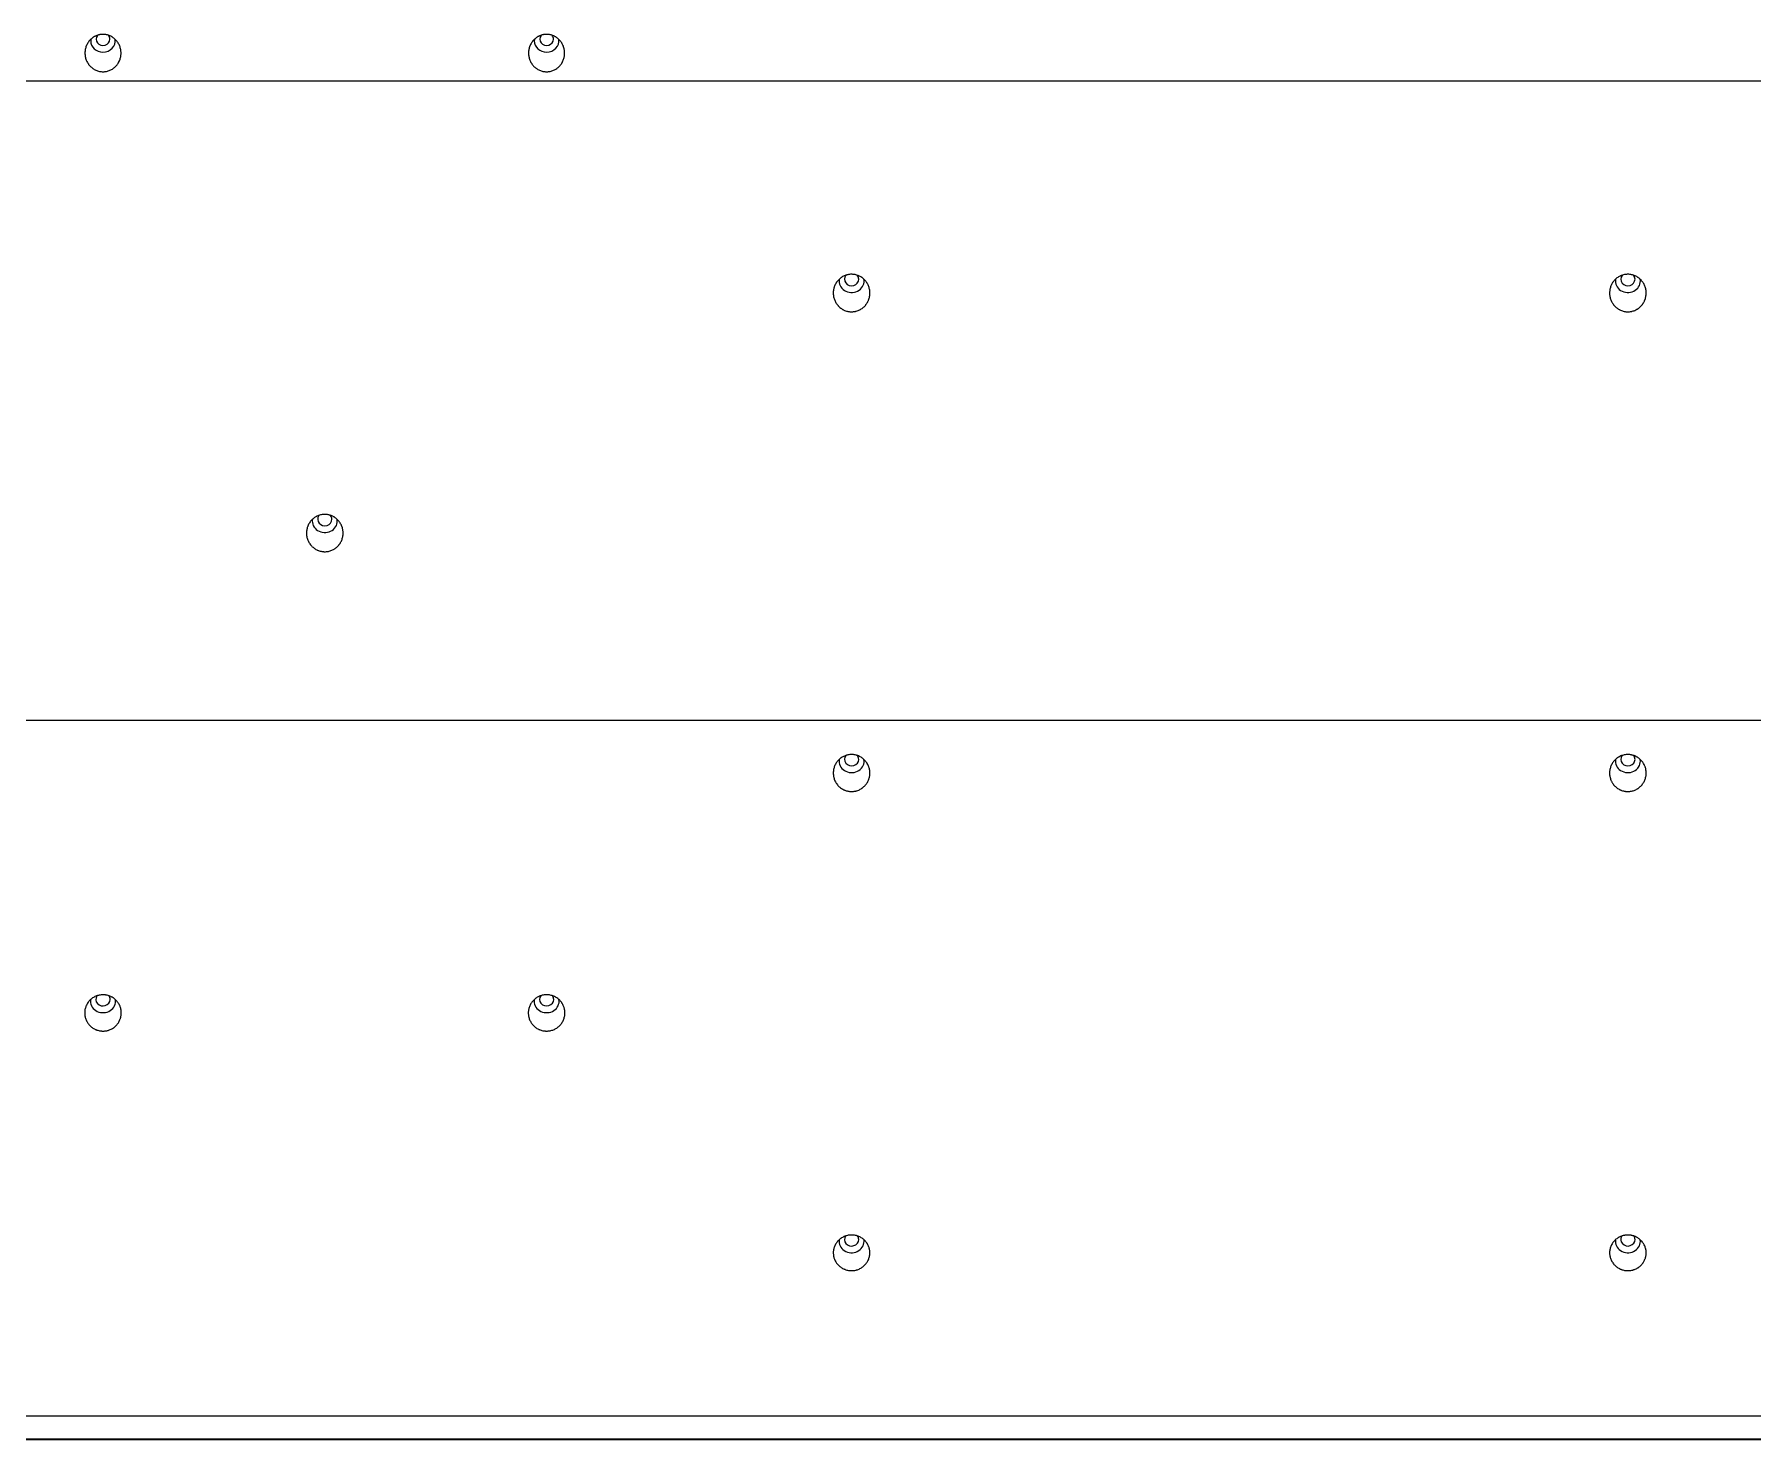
# Model space of a CAD drawing. Header units: inches. Extents: x 3778 to 56227, y -16914 to 35091.
# Drawn here: x 15846.9 to 15940.3, y 17287.9 to 17364.4 of the extents above; entities that cross this region are included whole.
import ezdxf

# ---------------------------------------------------------------- set-up
doc = ezdxf.new("R2010")
doc.units = ezdxf.units.IN
doc.header["$LTSCALE"] = 100
doc.header["$MEASUREMENT"] = 0
doc.layers.add('mark-B', color=2, linetype='Continuous', lineweight=20)
doc.layers.add('RC-LIGHT', color=7, linetype='Continuous')

# ---------------------------------------------------------------- blocks, each defined once
blk = doc.blocks.new('무풍1way 일반')
at = {"layer": 'mark-B'}
for p, q in [((-439.258, -500.218), (439.258, -500.218)), ((-439.258, -500.239), (439.258, -500.239))]:
    blk.add_line(p, q, dxfattribs=at)
for centre, major_axis, start_param, end_param in [((-409.685, -424.256), (-0.666, 0), 6.13553, 6.283185), ((-409.685, -424.256), (-0.666, 0), 0, 1.5708), ((-409.685, -424.159), (0.372, 0), 2.50954, 6.283185), ((-409.685, -424.256), (-0.666, 0), 1.570794, 3.286499), ((-409.685, -424.159), (0.372, 0), 0, 0.653554), ((-385.586, -424.256), (-0.666, 0), 6.13553, 6.283185), ((-385.586, -424.256), (-0.666, 0), 0, 1.5708), ((-385.586, -424.159), (0.372, 0), 2.50954, 6.283185), ((-385.586, -424.256), (-0.666, 0), 1.570794, 3.286499), ((-385.586, -424.159), (0.372, 0), 0, 0.653554), ((-369.017, -437.3), (-0.681, 0), 0, 3.312518), ((-369.017, -437.3), (-0.681, 0), 6.160467, 6.283185), ((-369.017, -437.203), (0.387, 0), 2.475078, 6.283185), ((-369.017, -437.203), (0.387, 0), 0, 0.649326), ((-326.844, -437.3), (-0.681, 0), 6.121197, 6.283185), ((-326.844, -437.3), (-0.681, 0), 0, 3.287283), ((-326.844, -437.203), (0.387, 0), 2.50895, 6.283185), ((-326.844, -437.203), (0.387, 0), 0, 0.657572), ((-397.635, -450.344), (-0.681, 0), 0, 3.289247), ((-397.635, -450.344), (-0.681, 0), 6.147509, 6.283185), ((-397.635, -450.247), (0.387, 0), 2.532313, 6.283185), ((-397.635, -450.247), (0.387, 0), 0, 0.614383), ((-369.017, -463.388), (-0.681, 0), 0, 3.288756), ((-369.017, -463.388), (-0.681, 0), 6.146921, 6.283185), ((-369.017, -463.291), (0.387, 0), 2.502574, 6.283185), ((-369.017, -463.291), (0.387, 0), 0, 0.658559), ((-326.844, -463.388), (-0.681, 0), 0, 3.286696), ((-326.844, -463.388), (-0.681, 0), 6.152808, 6.283185), ((-326.844, -463.291), (0.387, 0), 2.546164, 6.283185), ((-326.844, -463.291), (0.387, 0), 0, 0.595424), ((-409.685, -476.432), (-0.681, 0), 0, 3.280513), ((-409.685, -476.432), (-0.681, 0), 6.164688, 6.283185), ((-409.685, -476.335), (0.387, 0), 2.579156, 6.283185), ((-409.685, -476.335), (0.387, 0), 0, 0.552333), ((-385.586, -476.432), (-0.681, 0), 0, 3.281785), ((-385.586, -476.432), (-0.681, 0), 6.156931, 6.283185), ((-385.586, -476.335), (0.387, 0), 2.533002, 6.283185), ((-385.586, -476.335), (0.387, 0), 0, 0.623906), ((-369.017, -489.476), (-0.681, 0), 0, 3.274917), ((-369.017, -489.476), (-0.681, 0), 6.167829, 6.283185), ((-369.017, -489.379), (0.387, 0), 2.562365, 6.283185), ((-369.017, -489.379), (0.387, 0), 0, 0.586098), ((-326.844, -489.476), (-0.681, 0), 0, 3.274426), ((-326.844, -489.476), (-0.681, 0), 6.176079, 6.283185), ((-326.844, -489.379), (0.387, 0), 2.61253, 6.283185), ((-326.844, -489.379), (0.387, 0), 0, 0.512085)]:
    blk.add_ellipse(centre, major_axis=major_axis, ratio=0.913545, start_param=start_param, end_param=end_param, dxfattribs=at)
for points, degree, knots in [([(-408.862, -424.364), (-408.827, -424.42), (-408.798, -424.478), (-408.752, -424.599), (-408.734, -424.661), (-408.719, -424.742), (-408.716, -424.758), (-408.712, -424.79), (-408.706, -424.839), (-408.703, -424.92), (-408.706, -424.984), (-408.711, -425.033), (-408.713, -425.049), (-408.717, -425.081), (-408.72, -425.098), (-408.735, -425.178), (-408.753, -425.24), (-408.789, -425.33), (-408.802, -425.36), (-408.824, -425.404), (-408.832, -425.418), (-408.848, -425.447), (-408.857, -425.461), (-408.901, -425.529), (-408.941, -425.581), (-409.008, -425.651), (-409.032, -425.674), (-409.082, -425.717), (-409.107, -425.737), (-409.188, -425.793), (-409.244, -425.825), (-409.335, -425.864), (-409.366, -425.876), (-409.428, -425.895), (-409.492, -425.912), (-409.556, -425.922), (-409.605, -425.927), (-409.622, -425.928), (-409.654, -425.929), (-409.671, -425.93), (-409.754, -425.93), (-409.819, -425.923), (-409.915, -425.902), (-409.946, -425.894), (-410.009, -425.874), (-410.04, -425.862), (-410.13, -425.822), (-410.186, -425.79), (-410.254, -425.743), (-410.267, -425.733), (-410.293, -425.712), (-410.33, -425.681), (-410.389, -425.625), (-410.431, -425.575), (-410.461, -425.536), (-410.471, -425.523), (-410.49, -425.496), (-410.499, -425.482), (-410.542, -425.413), (-410.571, -425.355), (-410.607, -425.264), (-410.617, -425.233), (-410.635, -425.17), (-410.642, -425.138), (-410.66, -425.043), (-410.665, -424.978), (-410.665, -424.88), (-410.663, -424.847), (-410.657, -424.783), (-410.652, -424.75), (-410.634, -424.655), (-410.616, -424.593), (-410.586, -424.516), (-410.579, -424.501), (-410.566, -424.471), (-410.545, -424.427), (-410.504, -424.357), (-410.467, -424.304), (-410.437, -424.265), (-410.427, -424.252), (-410.405, -424.228), (-410.394, -424.215), (-410.338, -424.156), (-410.288, -424.113), (-410.209, -424.057), (-410.181, -424.039), (-410.138, -424.015), (-410.123, -424.007), (-410.094, -423.993), (-410.079, -423.986), (-410.004, -423.953), (-409.942, -423.933), (-409.862, -423.916), (-409.845, -423.913), (-409.813, -423.908), (-409.796, -423.906), (-409.747, -423.901), (-409.714, -423.899), (-409.616, -423.9), (-409.551, -423.907), (-409.454, -423.928), (-409.422, -423.936), (-409.36, -423.956), (-409.299, -423.98), (-409.241, -424.01), (-409.198, -424.034), (-409.184, -424.043), (-409.156, -424.06), (-409.142, -424.07), (-409.076, -424.117), (-409.027, -424.16), (-408.96, -424.232), (-408.938, -424.257), (-408.898, -424.309), (-408.88, -424.336), (-408.862, -424.364)], 3, [0, 0, 0, 0, 0.03125, 0.03125, 0.0625, 0.0625, 0.070313, 0.070313, 0.078125, 0.09375, 0.109375, 0.109375, 0.117188, 0.117188, 0.125, 0.125, 0.15625, 0.15625, 0.171875, 0.171875, 0.179688, 0.179688, 0.1875, 0.1875, 0.21875, 0.21875, 0.234375, 0.234375, 0.25, 0.25, 0.28125, 0.28125, 0.296875, 0.296875, 0.3125, 0.328125, 0.328125, 0.335938, 0.335938, 0.34375, 0.34375, 0.375, 0.375, 0.390625, 0.390625, 0.40625, 0.40625, 0.4375, 0.4375, 0.445312, 0.445312, 0.453125, 0.46875, 0.484375, 0.484375, 0.492187, 0.492187, 0.5, 0.5, 0.53125, 0.53125, 0.546875, 0.546875, 0.5625, 0.5625, 0.59375, 0.59375, 0.609375, 0.609375, 0.625, 0.625, 0.65625, 0.65625, 0.664062, 0.664062, 0.671875, 0.6875, 0.703125, 0.703125, 0.710937, 0.710937, 0.71875, 0.71875, 0.75, 0.75, 0.765625, 0.765625, 0.773437, 0.773437, 0.78125, 0.78125, 0.8125, 0.8125, 0.820312, 0.820312, 0.828125, 0.828125, 0.84375, 0.84375, 0.875, 0.875, 0.890625, 0.890625, 0.90625, 0.921875, 0.921875, 0.929687, 0.929687, 0.9375, 0.9375, 0.96875, 0.96875, 0.984375, 0.984375, 1, 1, 1, 1]), ([(-384.763, -424.364), (-384.728, -424.42), (-384.699, -424.478), (-384.653, -424.599), (-384.635, -424.661), (-384.62, -424.742), (-384.617, -424.758), (-384.613, -424.79), (-384.607, -424.839), (-384.604, -424.92), (-384.607, -424.984), (-384.612, -425.033), (-384.613, -425.049), (-384.618, -425.081), (-384.621, -425.098), (-384.636, -425.178), (-384.654, -425.24), (-384.69, -425.33), (-384.703, -425.36), (-384.725, -425.404), (-384.733, -425.418), (-384.749, -425.447), (-384.758, -425.461), (-384.802, -425.529), (-384.842, -425.581), (-384.909, -425.651), (-384.933, -425.674), (-384.983, -425.717), (-385.008, -425.737), (-385.088, -425.793), (-385.145, -425.825), (-385.236, -425.864), (-385.267, -425.876), (-385.329, -425.895), (-385.393, -425.912), (-385.457, -425.922), (-385.506, -425.927), (-385.522, -425.928), (-385.555, -425.929), (-385.572, -425.93), (-385.654, -425.93), (-385.719, -425.923), (-385.815, -425.902), (-385.847, -425.894), (-385.91, -425.874), (-385.941, -425.862), (-386.031, -425.822), (-386.087, -425.79), (-386.154, -425.743), (-386.168, -425.733), (-386.194, -425.712), (-386.231, -425.681), (-386.29, -425.625), (-386.332, -425.575), (-386.362, -425.536), (-386.372, -425.523), (-386.391, -425.496), (-386.4, -425.482), (-386.443, -425.413), (-386.472, -425.355), (-386.507, -425.264), (-386.518, -425.233), (-386.536, -425.17), (-386.543, -425.138), (-386.561, -425.043), (-386.566, -424.978), (-386.566, -424.88), (-386.564, -424.847), (-386.558, -424.783), (-386.553, -424.75), (-386.535, -424.655), (-386.517, -424.593), (-386.487, -424.516), (-386.48, -424.501), (-386.467, -424.471), (-386.445, -424.427), (-386.405, -424.357), (-386.368, -424.304), (-386.338, -424.265), (-386.328, -424.252), (-386.306, -424.228), (-386.295, -424.215), (-386.238, -424.156), (-386.189, -424.113), (-386.109, -424.057), (-386.082, -424.039), (-386.039, -424.015), (-386.024, -424.007), (-385.995, -423.993), (-385.98, -423.986), (-385.905, -423.953), (-385.843, -423.933), (-385.762, -423.916), (-385.746, -423.913), (-385.714, -423.908), (-385.697, -423.906), (-385.648, -423.901), (-385.615, -423.899), (-385.517, -423.9), (-385.452, -423.907), (-385.355, -423.928), (-385.323, -423.936), (-385.261, -423.956), (-385.2, -423.98), (-385.142, -424.01), (-385.099, -424.034), (-385.085, -424.043), (-385.057, -424.06), (-385.043, -424.07), (-384.977, -424.117), (-384.928, -424.16), (-384.861, -424.232), (-384.839, -424.257), (-384.799, -424.309), (-384.78, -424.336), (-384.763, -424.364)], 3, [0, 0, 0, 0, 0.03125, 0.03125, 0.0625, 0.0625, 0.070312, 0.070312, 0.078125, 0.09375, 0.109375, 0.109375, 0.117187, 0.117187, 0.125, 0.125, 0.15625, 0.15625, 0.171875, 0.171875, 0.179687, 0.179687, 0.1875, 0.1875, 0.21875, 0.21875, 0.234375, 0.234375, 0.25, 0.25, 0.28125, 0.28125, 0.296875, 0.296875, 0.3125, 0.328125, 0.328125, 0.335937, 0.335937, 0.34375, 0.34375, 0.375, 0.375, 0.390625, 0.390625, 0.40625, 0.40625, 0.4375, 0.4375, 0.445313, 0.445313, 0.453125, 0.46875, 0.484375, 0.484375, 0.492188, 0.492188, 0.5, 0.5, 0.53125, 0.53125, 0.546875, 0.546875, 0.5625, 0.5625, 0.59375, 0.59375, 0.609375, 0.609375, 0.625, 0.625, 0.65625, 0.65625, 0.664063, 0.664063, 0.671875, 0.6875, 0.703125, 0.703125, 0.710938, 0.710938, 0.71875, 0.71875, 0.75, 0.75, 0.765625, 0.765625, 0.773438, 0.773438, 0.78125, 0.78125, 0.8125, 0.8125, 0.820313, 0.820313, 0.828125, 0.828125, 0.84375, 0.84375, 0.875, 0.875, 0.890625, 0.890625, 0.90625, 0.921875, 0.921875, 0.929688, 0.929688, 0.9375, 0.9375, 0.96875, 0.96875, 0.984375, 0.984375, 1, 1, 1, 1]), ([(-368.024, -437.897), (-368.02, -437.963), (-368.026, -438.093), (-368.055, -438.22), (-368.081, -438.298), (-368.086, -438.314), (-368.098, -438.344), (-368.117, -438.39), (-368.154, -438.463), (-368.188, -438.519), (-368.216, -438.559), (-368.226, -438.572), (-368.246, -438.598), (-368.257, -438.611), (-368.31, -438.674), (-368.358, -438.72), (-368.435, -438.781), (-368.462, -438.8), (-368.504, -438.827), (-368.518, -438.836), (-368.547, -438.852), (-368.562, -438.86), (-368.635, -438.897), (-368.697, -438.921), (-368.777, -438.943), (-368.793, -438.947), (-368.825, -438.954), (-368.842, -438.957), (-368.891, -438.965), (-368.924, -438.969), (-369.023, -438.975), (-369.089, -438.973), (-369.172, -438.961), (-369.188, -438.958), (-369.221, -438.952), (-369.27, -438.941), (-369.348, -438.917), (-369.409, -438.891), (-369.454, -438.87), (-369.469, -438.862), (-369.499, -438.846), (-369.513, -438.838), (-369.584, -438.795), (-369.636, -438.755), (-369.697, -438.699), (-369.708, -438.688), (-369.732, -438.664), (-369.743, -438.652), (-369.776, -438.615), (-369.797, -438.589), (-369.854, -438.509), (-369.888, -438.453), (-369.93, -438.363), (-369.942, -438.333), (-369.964, -438.271), (-369.983, -438.208), (-369.996, -438.144), (-370.006, -438.079), (-370.009, -438.046), (-370.015, -437.948), (-370.012, -437.883), (-369.999, -437.786), (-369.993, -437.753), (-369.982, -437.705), (-369.978, -437.689), (-369.969, -437.657), (-369.965, -437.642), (-369.939, -437.564), (-369.912, -437.504), (-369.872, -437.433), (-369.864, -437.419), (-369.846, -437.391), (-369.837, -437.377), (-369.809, -437.336), (-369.789, -437.31), (-369.725, -437.235), (-369.678, -437.19), (-369.613, -437.138), (-369.599, -437.128), (-369.572, -437.109), (-369.531, -437.081), (-369.46, -437.04), (-369.399, -437.014), (-369.353, -436.996), (-369.337, -436.99), (-369.306, -436.98), (-369.29, -436.975), (-369.209, -436.953), (-369.144, -436.942), (-369.045, -436.936), (-369.012, -436.936), (-368.962, -436.938), (-368.945, -436.939), (-368.912, -436.942), (-368.896, -436.944), (-368.814, -436.955), (-368.75, -436.971), (-368.671, -437), (-368.656, -437.006), (-368.625, -437.019), (-368.579, -437.039), (-368.507, -437.078), (-368.453, -437.116), (-368.413, -437.145), (-368.4, -437.156), (-368.375, -437.177), (-368.362, -437.188), (-368.301, -437.244), (-368.258, -437.294), (-368.2, -437.373), (-368.182, -437.401), (-368.148, -437.458), (-368.133, -437.487), (-368.091, -437.576), (-368.07, -437.638), (-368.046, -437.734), (-368.039, -437.766), (-368.029, -437.831), (-368.026, -437.864), (-368.024, -437.897)], 3, [0, 0, 0, 0, 0.03125, 0.0625, 0.0625, 0.070312, 0.070312, 0.078125, 0.09375, 0.109375, 0.109375, 0.117187, 0.117187, 0.125, 0.125, 0.15625, 0.15625, 0.171875, 0.171875, 0.179687, 0.179687, 0.1875, 0.1875, 0.21875, 0.21875, 0.226562, 0.226562, 0.234375, 0.234375, 0.25, 0.25, 0.28125, 0.28125, 0.289062, 0.289062, 0.296875, 0.3125, 0.328125, 0.328125, 0.335937, 0.335937, 0.34375, 0.34375, 0.375, 0.375, 0.382812, 0.382812, 0.390625, 0.390625, 0.40625, 0.40625, 0.4375, 0.4375, 0.453125, 0.453125, 0.46875, 0.484375, 0.484375, 0.5, 0.5, 0.53125, 0.53125, 0.546875, 0.546875, 0.554687, 0.554687, 0.5625, 0.5625, 0.59375, 0.59375, 0.601562, 0.601562, 0.609375, 0.609375, 0.625, 0.625, 0.65625, 0.65625, 0.664062, 0.664062, 0.671875, 0.6875, 0.703125, 0.703125, 0.710937, 0.710937, 0.71875, 0.71875, 0.75, 0.75, 0.765625, 0.765625, 0.773437, 0.773437, 0.78125, 0.78125, 0.8125, 0.8125, 0.820312, 0.820312, 0.828125, 0.84375, 0.859375, 0.859375, 0.867187, 0.867187, 0.875, 0.875, 0.90625, 0.90625, 0.921875, 0.921875, 0.9375, 0.9375, 0.96875, 0.96875, 0.984375, 0.984375, 1, 1, 1, 1]), ([(-327.838, -437.897), (-327.834, -437.831), (-327.814, -437.702), (-327.771, -437.579), (-327.737, -437.505), (-327.729, -437.49), (-327.714, -437.46), (-327.69, -437.417), (-327.646, -437.349), (-327.605, -437.297), (-327.572, -437.26), (-327.561, -437.248), (-327.538, -437.225), (-327.526, -437.213), (-327.465, -437.156), (-327.413, -437.116), (-327.329, -437.065), (-327.3, -437.049), (-327.255, -437.027), (-327.24, -437.02), (-327.209, -437.007), (-327.194, -437.001), (-327.116, -436.973), (-327.052, -436.956), (-326.97, -436.944), (-326.954, -436.942), (-326.921, -436.939), (-326.904, -436.938), (-326.854, -436.936), (-326.821, -436.936), (-326.722, -436.942), (-326.657, -436.952), (-326.527, -436.987), (-326.466, -437.01), (-326.377, -437.055), (-326.348, -437.071), (-326.306, -437.098), (-326.292, -437.107), (-326.265, -437.126), (-326.252, -437.136), (-326.187, -437.187), (-326.14, -437.232), (-326.086, -437.295), (-326.075, -437.308), (-326.055, -437.334), (-326.045, -437.347), (-326.017, -437.388), (-325.999, -437.416), (-325.951, -437.501), (-325.924, -437.561), (-325.882, -437.686), (-325.867, -437.75), (-325.854, -437.847), (-325.851, -437.879), (-325.849, -437.945), (-325.849, -437.978), (-325.854, -438.077), (-325.864, -438.141), (-325.887, -438.236), (-325.897, -438.268), (-325.913, -438.314), (-325.919, -438.33), (-325.931, -438.36), (-325.938, -438.375), (-325.972, -438.45), (-326.005, -438.506), (-326.053, -438.573), (-326.063, -438.586), (-326.084, -438.612), (-326.094, -438.625), (-326.127, -438.662), (-326.15, -438.685), (-326.222, -438.752), (-326.275, -438.792), (-326.345, -438.836), (-326.36, -438.844), (-326.389, -438.86), (-326.433, -438.883), (-326.509, -438.915), (-326.572, -438.935), (-326.62, -438.947), (-326.636, -438.951), (-326.669, -438.957), (-326.686, -438.96), (-326.768, -438.972), (-326.834, -438.975), (-326.933, -438.969), (-326.966, -438.966), (-327.032, -438.955), (-327.065, -438.948), (-327.161, -438.922), (-327.222, -438.899), (-327.297, -438.862), (-327.311, -438.854), (-327.34, -438.837), (-327.383, -438.812), (-327.45, -438.764), (-327.5, -438.721), (-327.548, -438.676), (-327.571, -438.651), (-327.635, -438.576), (-327.673, -438.522), (-327.713, -438.451), (-327.721, -438.437), (-327.736, -438.407), (-327.743, -438.392), (-327.763, -438.347), (-327.775, -438.316), (-327.806, -438.223), (-327.821, -438.16), (-327.834, -438.062), (-327.837, -438.029), (-327.84, -437.963), (-327.839, -437.93), (-327.838, -437.897)], 3, [0, 0, 0, 0, 0.03125, 0.0625, 0.0625, 0.070312, 0.070312, 0.078125, 0.09375, 0.109375, 0.109375, 0.117187, 0.117187, 0.125, 0.125, 0.15625, 0.15625, 0.171875, 0.171875, 0.179688, 0.179688, 0.1875, 0.1875, 0.21875, 0.21875, 0.226563, 0.226563, 0.234375, 0.234375, 0.25, 0.25, 0.28125, 0.28125, 0.3125, 0.3125, 0.328125, 0.328125, 0.335938, 0.335938, 0.34375, 0.34375, 0.375, 0.375, 0.382813, 0.382813, 0.390625, 0.390625, 0.40625, 0.40625, 0.4375, 0.4375, 0.46875, 0.46875, 0.484375, 0.484375, 0.5, 0.5, 0.53125, 0.53125, 0.546875, 0.546875, 0.554688, 0.554688, 0.5625, 0.5625, 0.59375, 0.59375, 0.601563, 0.601563, 0.609375, 0.609375, 0.625, 0.625, 0.65625, 0.65625, 0.664063, 0.664063, 0.671875, 0.6875, 0.703125, 0.703125, 0.710937, 0.710937, 0.71875, 0.71875, 0.75, 0.75, 0.765625, 0.765625, 0.78125, 0.78125, 0.8125, 0.8125, 0.820313, 0.820313, 0.828125, 0.84375, 0.859375, 0.859375, 0.875, 0.875, 0.90625, 0.90625, 0.914063, 0.914063, 0.921875, 0.921875, 0.9375, 0.9375, 0.96875, 0.96875, 0.984375, 0.984375, 1, 1, 1, 1]), ([(-398.629, -450.941), (-398.625, -450.875), (-398.615, -450.811), (-398.592, -450.716), (-398.583, -450.685), (-398.566, -450.639), (-398.561, -450.624), (-398.548, -450.593), (-398.542, -450.578), (-398.507, -450.504), (-398.474, -450.447), (-398.417, -450.368), (-398.396, -450.342), (-398.363, -450.305), (-398.352, -450.293), (-398.329, -450.269), (-398.317, -450.258), (-398.257, -450.202), (-398.205, -450.163), (-398.135, -450.119), (-398.121, -450.111), (-398.091, -450.095), (-398.077, -450.088), (-398.032, -450.066), (-398.001, -450.053), (-397.909, -450.019), (-397.845, -450.003), (-397.762, -449.991), (-397.746, -449.989), (-397.713, -449.985), (-397.663, -449.982), (-397.581, -449.982), (-397.515, -449.989), (-397.466, -449.997), (-397.449, -450), (-397.417, -450.007), (-397.401, -450.011), (-397.321, -450.032), (-397.259, -450.055), (-397.185, -450.092), (-397.171, -450.1), (-397.142, -450.116), (-397.127, -450.124), (-397.085, -450.151), (-397.031, -450.189), (-396.981, -450.231), (-396.934, -450.276), (-396.911, -450.3), (-396.846, -450.375), (-396.808, -450.429), (-396.76, -450.514), (-396.745, -450.543), (-396.724, -450.588), (-396.718, -450.603), (-396.706, -450.633), (-396.7, -450.649), (-396.674, -450.726), (-396.659, -450.789), (-396.648, -450.87), (-396.646, -450.886), (-396.643, -450.919), (-396.642, -450.935), (-396.64, -450.985), (-396.64, -451.017), (-396.645, -451.115), (-396.655, -451.179), (-396.678, -451.274), (-396.688, -451.306), (-396.709, -451.368), (-396.722, -451.398), (-396.763, -451.486), (-396.795, -451.543), (-396.844, -451.61), (-396.854, -451.623), (-396.874, -451.649), (-396.906, -451.686), (-396.963, -451.745), (-397.013, -451.787), (-397.053, -451.817), (-397.066, -451.827), (-397.093, -451.845), (-397.107, -451.854), (-397.178, -451.898), (-397.237, -451.926), (-397.33, -451.96), (-397.361, -451.97), (-397.426, -451.987), (-397.459, -451.993), (-397.557, -452.008), (-397.622, -452.011), (-397.705, -452.006), (-397.722, -452.005), (-397.755, -452.001), (-397.805, -451.995), (-397.885, -451.978), (-397.948, -451.958), (-397.994, -451.94), (-398.01, -451.934), (-398.04, -451.921), (-398.055, -451.914), (-398.13, -451.877), (-398.185, -451.842), (-398.263, -451.782), (-398.288, -451.76), (-398.337, -451.715), (-398.359, -451.691), (-398.424, -451.617), (-398.462, -451.564), (-398.503, -451.492), (-398.51, -451.478), (-398.525, -451.448), (-398.547, -451.404), (-398.577, -451.328), (-398.595, -451.266), (-398.606, -451.218), (-398.609, -451.202), (-398.615, -451.17), (-398.618, -451.154), (-398.629, -451.072), (-398.632, -451.007), (-398.629, -450.941)], 3, [0, 0, 0, 0, 0.03125, 0.03125, 0.046875, 0.046875, 0.054688, 0.054688, 0.0625, 0.0625, 0.09375, 0.09375, 0.109375, 0.109375, 0.117188, 0.117188, 0.125, 0.125, 0.15625, 0.15625, 0.164063, 0.164063, 0.171875, 0.171875, 0.1875, 0.1875, 0.21875, 0.21875, 0.226563, 0.226563, 0.234375, 0.25, 0.265625, 0.265625, 0.273438, 0.273438, 0.28125, 0.28125, 0.3125, 0.3125, 0.320313, 0.320313, 0.328125, 0.328125, 0.34375, 0.359375, 0.359375, 0.375, 0.375, 0.40625, 0.40625, 0.421875, 0.421875, 0.429688, 0.429688, 0.4375, 0.4375, 0.46875, 0.46875, 0.476563, 0.476563, 0.484375, 0.484375, 0.5, 0.5, 0.53125, 0.53125, 0.546875, 0.546875, 0.5625, 0.5625, 0.59375, 0.59375, 0.601563, 0.601563, 0.609375, 0.625, 0.640625, 0.640625, 0.648438, 0.648438, 0.65625, 0.65625, 0.6875, 0.6875, 0.703125, 0.703125, 0.71875, 0.71875, 0.75, 0.75, 0.757812, 0.757812, 0.765625, 0.78125, 0.796875, 0.796875, 0.804687, 0.804687, 0.8125, 0.8125, 0.84375, 0.84375, 0.859375, 0.859375, 0.875, 0.875, 0.90625, 0.90625, 0.914062, 0.914062, 0.921875, 0.9375, 0.953125, 0.953125, 0.960937, 0.960937, 0.96875, 0.96875, 1, 1, 1, 1]), ([(-368.024, -463.985), (-368.021, -464.05), (-368.024, -464.115), (-368.038, -464.211), (-368.044, -464.243), (-368.055, -464.29), (-368.059, -464.306), (-368.069, -464.337), (-368.074, -464.353), (-368.1, -464.43), (-368.128, -464.488), (-368.177, -464.572), (-368.194, -464.6), (-368.223, -464.64), (-368.233, -464.653), (-368.254, -464.678), (-368.264, -464.691), (-368.318, -464.752), (-368.366, -464.796), (-368.431, -464.846), (-368.444, -464.856), (-368.471, -464.874), (-368.485, -464.883), (-368.528, -464.909), (-368.556, -464.925), (-368.645, -464.968), (-368.706, -464.991), (-368.787, -465.012), (-368.803, -465.015), (-368.835, -465.022), (-368.884, -465.031), (-368.966, -465.039), (-369.032, -465.039), (-369.081, -465.037), (-369.098, -465.036), (-369.131, -465.032), (-369.147, -465.03), (-369.229, -465.018), (-369.293, -465.002), (-369.37, -464.974), (-369.385, -464.968), (-369.416, -464.955), (-369.431, -464.948), (-369.476, -464.927), (-369.505, -464.911), (-369.588, -464.86), (-369.641, -464.82), (-369.701, -464.764), (-369.713, -464.753), (-369.736, -464.729), (-369.77, -464.694), (-369.82, -464.63), (-369.856, -464.576), (-369.889, -464.52), (-369.905, -464.49), (-369.946, -464.402), (-369.967, -464.341), (-369.987, -464.262), (-369.99, -464.246), (-369.996, -464.214), (-369.999, -464.198), (-370.006, -464.15), (-370.009, -464.117), (-370.014, -464.021), (-370.011, -463.956), (-369.997, -463.859), (-369.991, -463.827), (-369.976, -463.764), (-369.967, -463.733), (-369.935, -463.641), (-369.908, -463.582), (-369.858, -463.497), (-369.84, -463.47), (-369.802, -463.417), (-369.762, -463.366), (-369.716, -463.319), (-369.681, -463.286), (-369.668, -463.275), (-369.643, -463.254), (-369.63, -463.243), (-369.565, -463.193), (-369.509, -463.159), (-369.421, -463.116), (-369.39, -463.103), (-369.344, -463.086), (-369.328, -463.08), (-369.296, -463.07), (-369.281, -463.066), (-369.201, -463.045), (-369.136, -463.035), (-369.053, -463.031), (-369.037, -463.03), (-369.004, -463.03), (-368.954, -463.031), (-368.872, -463.039), (-368.807, -463.052), (-368.76, -463.064), (-368.744, -463.069), (-368.712, -463.079), (-368.696, -463.084), (-368.618, -463.112), (-368.559, -463.141), (-368.475, -463.192), (-368.448, -463.21), (-368.395, -463.25), (-368.37, -463.271), (-368.298, -463.338), (-368.255, -463.387), (-368.207, -463.453), (-368.197, -463.466), (-368.179, -463.494), (-368.153, -463.536), (-368.116, -463.607), (-368.091, -463.667), (-368.075, -463.713), (-368.07, -463.729), (-368.061, -463.76), (-368.056, -463.776), (-368.037, -463.855), (-368.027, -463.92), (-368.024, -463.985)], 3, [0, 0, 0, 0, 0.03125, 0.03125, 0.046875, 0.046875, 0.054687, 0.054687, 0.0625, 0.0625, 0.09375, 0.09375, 0.109375, 0.109375, 0.117188, 0.117188, 0.125, 0.125, 0.15625, 0.15625, 0.164063, 0.164063, 0.171875, 0.171875, 0.1875, 0.1875, 0.21875, 0.21875, 0.226563, 0.226563, 0.234375, 0.25, 0.265625, 0.265625, 0.273437, 0.273437, 0.28125, 0.28125, 0.3125, 0.3125, 0.320312, 0.320312, 0.328125, 0.328125, 0.34375, 0.34375, 0.375, 0.375, 0.382812, 0.382812, 0.390625, 0.40625, 0.421875, 0.421875, 0.4375, 0.4375, 0.46875, 0.46875, 0.476562, 0.476562, 0.484375, 0.484375, 0.5, 0.5, 0.53125, 0.53125, 0.546875, 0.546875, 0.5625, 0.5625, 0.59375, 0.59375, 0.609375, 0.609375, 0.625, 0.640625, 0.640625, 0.648438, 0.648438, 0.65625, 0.65625, 0.6875, 0.6875, 0.703125, 0.703125, 0.710938, 0.710938, 0.71875, 0.71875, 0.75, 0.75, 0.757813, 0.757813, 0.765625, 0.78125, 0.796875, 0.796875, 0.804688, 0.804688, 0.8125, 0.8125, 0.84375, 0.84375, 0.859375, 0.859375, 0.875, 0.875, 0.90625, 0.90625, 0.914063, 0.914063, 0.921875, 0.9375, 0.953125, 0.953125, 0.960938, 0.960938, 0.96875, 0.96875, 1, 1, 1, 1]), ([(-327.838, -463.985), (-327.834, -463.92), (-327.825, -463.856), (-327.802, -463.762), (-327.792, -463.731), (-327.771, -463.669), (-327.759, -463.639), (-327.717, -463.55), (-327.685, -463.494), (-327.627, -463.415), (-327.607, -463.39), (-327.574, -463.353), (-327.563, -463.34), (-327.54, -463.317), (-327.528, -463.306), (-327.468, -463.25), (-327.416, -463.211), (-327.346, -463.168), (-327.332, -463.159), (-327.303, -463.143), (-327.288, -463.136), (-327.244, -463.114), (-327.214, -463.101), (-327.121, -463.068), (-327.058, -463.051), (-326.959, -463.036), (-326.926, -463.033), (-326.86, -463.03), (-326.794, -463.03), (-326.729, -463.036), (-326.68, -463.044), (-326.663, -463.047), (-326.631, -463.053), (-326.615, -463.057), (-326.535, -463.078), (-326.473, -463.1), (-326.399, -463.136), (-326.384, -463.144), (-326.355, -463.16), (-326.341, -463.168), (-326.299, -463.194), (-326.272, -463.212), (-326.194, -463.272), (-326.146, -463.316), (-326.059, -463.415), (-326.02, -463.468), (-325.971, -463.552), (-325.956, -463.581), (-325.936, -463.625), (-325.929, -463.64), (-325.917, -463.671), (-325.911, -463.686), (-325.884, -463.763), (-325.869, -463.826), (-325.858, -463.906), (-325.856, -463.922), (-325.853, -463.954), (-325.851, -463.971), (-325.849, -464.019), (-325.849, -464.052), (-325.854, -464.149), (-325.863, -464.213), (-325.886, -464.307), (-325.895, -464.339), (-325.917, -464.4), (-325.929, -464.43), (-325.97, -464.519), (-326.003, -464.575), (-326.061, -464.654), (-326.081, -464.68), (-326.124, -464.729), (-326.17, -464.775), (-326.22, -464.817), (-326.259, -464.847), (-326.272, -464.857), (-326.3, -464.875), (-326.314, -464.884), (-326.384, -464.927), (-326.443, -464.956), (-326.535, -464.99), (-326.567, -465), (-326.631, -465.016), (-326.664, -465.023), (-326.761, -465.038), (-326.827, -465.041), (-326.91, -465.037), (-326.926, -465.036), (-326.959, -465.032), (-327.009, -465.026), (-327.089, -465.01), (-327.152, -464.99), (-327.198, -464.973), (-327.214, -464.967), (-327.244, -464.954), (-327.259, -464.947), (-327.334, -464.911), (-327.389, -464.877), (-327.468, -464.818), (-327.493, -464.797), (-327.541, -464.752), (-327.564, -464.728), (-327.629, -464.655), (-327.667, -464.603), (-327.709, -464.532), (-327.717, -464.518), (-327.732, -464.489), (-327.753, -464.445), (-327.784, -464.37), (-327.802, -464.308), (-327.814, -464.26), (-327.817, -464.244), (-327.823, -464.212), (-327.826, -464.196), (-327.838, -464.115), (-327.841, -464.05), (-327.838, -463.985)], 3, [0, 0, 0, 0, 0.03125, 0.03125, 0.046875, 0.046875, 0.0625, 0.0625, 0.09375, 0.09375, 0.109375, 0.109375, 0.117187, 0.117187, 0.125, 0.125, 0.15625, 0.15625, 0.164062, 0.164062, 0.171875, 0.171875, 0.1875, 0.1875, 0.21875, 0.21875, 0.234375, 0.234375, 0.25, 0.265625, 0.265625, 0.273437, 0.273437, 0.28125, 0.28125, 0.3125, 0.3125, 0.320312, 0.320312, 0.328125, 0.328125, 0.34375, 0.34375, 0.375, 0.375, 0.40625, 0.40625, 0.421875, 0.421875, 0.429687, 0.429687, 0.4375, 0.4375, 0.46875, 0.46875, 0.476562, 0.476562, 0.484375, 0.484375, 0.5, 0.5, 0.53125, 0.53125, 0.546875, 0.546875, 0.5625, 0.5625, 0.59375, 0.59375, 0.609375, 0.609375, 0.625, 0.640625, 0.640625, 0.648437, 0.648437, 0.65625, 0.65625, 0.6875, 0.6875, 0.703125, 0.703125, 0.71875, 0.71875, 0.75, 0.75, 0.757812, 0.757812, 0.765625, 0.78125, 0.796875, 0.796875, 0.804687, 0.804687, 0.8125, 0.8125, 0.84375, 0.84375, 0.859375, 0.859375, 0.875, 0.875, 0.90625, 0.90625, 0.914062, 0.914062, 0.921875, 0.9375, 0.953125, 0.953125, 0.960937, 0.960937, 0.96875, 0.96875, 1, 1, 1, 1]), ([(-410.678, -477.029), (-410.676, -476.965), (-410.667, -476.901), (-410.644, -476.809), (-410.635, -476.778), (-410.614, -476.717), (-410.602, -476.687), (-410.561, -476.599), (-410.529, -476.544), (-410.472, -476.466), (-410.452, -476.441), (-410.409, -476.392), (-410.386, -476.369), (-410.314, -476.303), (-410.263, -476.264), (-410.179, -476.213), (-410.15, -476.197), (-410.091, -476.168), (-410.031, -476.143), (-409.969, -476.123), (-409.906, -476.107), (-409.874, -476.1), (-409.776, -476.085), (-409.71, -476.081), (-409.612, -476.085), (-409.579, -476.088), (-409.531, -476.094), (-409.514, -476.097), (-409.482, -476.103), (-409.466, -476.107), (-409.386, -476.126), (-409.324, -476.147), (-409.25, -476.182), (-409.235, -476.189), (-409.206, -476.204), (-409.192, -476.212), (-409.15, -476.237), (-409.122, -476.255), (-409.044, -476.312), (-408.995, -476.355), (-408.907, -476.451), (-408.868, -476.503), (-408.818, -476.585), (-408.803, -476.613), (-408.781, -476.657), (-408.775, -476.671), (-408.762, -476.701), (-408.756, -476.716), (-408.728, -476.792), (-408.712, -476.853), (-408.7, -476.932), (-408.698, -476.948), (-408.694, -476.98), (-408.693, -476.996), (-408.69, -477.044), (-408.69, -477.076), (-408.694, -477.172), (-408.703, -477.235), (-408.721, -477.313), (-408.725, -477.328), (-408.734, -477.359), (-408.749, -477.405), (-408.779, -477.479), (-408.809, -477.536), (-408.841, -477.591), (-408.859, -477.619), (-408.916, -477.697), (-408.959, -477.746), (-409.03, -477.811), (-409.055, -477.832), (-409.107, -477.871), (-409.134, -477.89), (-409.218, -477.941), (-409.276, -477.969), (-409.353, -477.998), (-409.368, -478.003), (-409.4, -478.013), (-409.416, -478.017), (-409.464, -478.03), (-409.496, -478.037), (-409.593, -478.052), (-409.658, -478.056), (-409.74, -478.053), (-409.757, -478.051), (-409.79, -478.049), (-409.839, -478.043), (-409.919, -478.028), (-409.982, -478.009), (-410.028, -477.993), (-410.044, -477.988), (-410.074, -477.975), (-410.09, -477.969), (-410.164, -477.934), (-410.22, -477.902), (-410.299, -477.844), (-410.324, -477.824), (-410.373, -477.781), (-410.396, -477.758), (-410.462, -477.687), (-410.501, -477.635), (-410.543, -477.567), (-410.551, -477.552), (-410.567, -477.524), (-410.589, -477.481), (-410.62, -477.407), (-410.639, -477.347), (-410.651, -477.3), (-410.655, -477.285), (-410.662, -477.253), (-410.665, -477.237), (-410.677, -477.158), (-410.681, -477.094), (-410.678, -477.029)], 3, [0, 0, 0, 0, 0.03125, 0.03125, 0.046875, 0.046875, 0.0625, 0.0625, 0.09375, 0.09375, 0.109375, 0.109375, 0.125, 0.125, 0.15625, 0.15625, 0.171875, 0.171875, 0.1875, 0.203125, 0.203125, 0.21875, 0.21875, 0.25, 0.25, 0.265625, 0.265625, 0.273437, 0.273437, 0.28125, 0.28125, 0.3125, 0.3125, 0.320312, 0.320312, 0.328125, 0.328125, 0.34375, 0.34375, 0.375, 0.375, 0.40625, 0.40625, 0.421875, 0.421875, 0.429687, 0.429687, 0.4375, 0.4375, 0.46875, 0.46875, 0.476562, 0.476562, 0.484375, 0.484375, 0.5, 0.5, 0.53125, 0.53125, 0.539062, 0.539062, 0.546875, 0.5625, 0.578125, 0.578125, 0.59375, 0.59375, 0.625, 0.625, 0.640625, 0.640625, 0.65625, 0.65625, 0.6875, 0.6875, 0.695313, 0.695313, 0.703125, 0.703125, 0.71875, 0.71875, 0.75, 0.75, 0.757813, 0.757813, 0.765625, 0.78125, 0.796875, 0.796875, 0.804688, 0.804688, 0.8125, 0.8125, 0.84375, 0.84375, 0.859375, 0.859375, 0.875, 0.875, 0.90625, 0.90625, 0.914063, 0.914063, 0.921875, 0.9375, 0.953125, 0.953125, 0.960938, 0.960938, 0.96875, 0.96875, 1, 1, 1, 1]), ([(-384.592, -477.029), (-384.59, -477.094), (-384.593, -477.157), (-384.608, -477.252), (-384.614, -477.283), (-384.631, -477.345), (-384.64, -477.376), (-384.673, -477.466), (-384.701, -477.524), (-384.751, -477.606), (-384.77, -477.633), (-384.809, -477.685), (-384.83, -477.71), (-384.895, -477.781), (-384.943, -477.824), (-385.022, -477.881), (-385.05, -477.9), (-385.106, -477.933), (-385.135, -477.948), (-385.224, -477.989), (-385.285, -478.01), (-385.414, -478.041), (-385.479, -478.05), (-385.577, -478.054), (-385.61, -478.054), (-385.659, -478.051), (-385.675, -478.05), (-385.708, -478.047), (-385.725, -478.044), (-385.806, -478.032), (-385.869, -478.015), (-385.946, -477.987), (-385.961, -477.981), (-385.991, -477.968), (-386.006, -477.962), (-386.051, -477.94), (-386.079, -477.925), (-386.163, -477.874), (-386.214, -477.835), (-386.287, -477.769), (-386.309, -477.745), (-386.352, -477.697), (-386.393, -477.647), (-386.428, -477.593), (-386.461, -477.538), (-386.476, -477.509), (-386.516, -477.421), (-386.537, -477.361), (-386.556, -477.284), (-386.56, -477.268), (-386.566, -477.236), (-386.568, -477.22), (-386.575, -477.173), (-386.578, -477.141), (-386.582, -477.045), (-386.578, -476.982), (-386.566, -476.902), (-386.563, -476.886), (-386.556, -476.855), (-386.545, -476.808), (-386.522, -476.732), (-386.497, -476.673), (-386.469, -476.615), (-386.453, -476.587), (-386.403, -476.503), (-386.364, -476.452), (-386.299, -476.381), (-386.276, -476.358), (-386.227, -476.315), (-386.202, -476.294), (-386.123, -476.236), (-386.067, -476.203), (-385.993, -476.169), (-385.978, -476.163), (-385.947, -476.15), (-385.932, -476.144), (-385.885, -476.128), (-385.854, -476.119), (-385.759, -476.096), (-385.694, -476.086), (-385.611, -476.083), (-385.595, -476.083), (-385.562, -476.083), (-385.512, -476.084), (-385.431, -476.093), (-385.367, -476.106), (-385.319, -476.119), (-385.304, -476.123), (-385.272, -476.133), (-385.256, -476.138), (-385.179, -476.167), (-385.121, -476.195), (-385.037, -476.246), (-385.01, -476.264), (-384.958, -476.304), (-384.933, -476.324), (-384.861, -476.39), (-384.819, -476.438), (-384.771, -476.504), (-384.762, -476.517), (-384.744, -476.544), (-384.718, -476.585), (-384.681, -476.656), (-384.657, -476.716), (-384.641, -476.761), (-384.636, -476.776), (-384.627, -476.807), (-384.623, -476.823), (-384.604, -476.901), (-384.595, -476.965), (-384.592, -477.029)], 3, [0, 0, 0, 0, 0.03125, 0.03125, 0.046875, 0.046875, 0.0625, 0.0625, 0.09375, 0.09375, 0.109375, 0.109375, 0.125, 0.125, 0.15625, 0.15625, 0.171875, 0.171875, 0.1875, 0.1875, 0.21875, 0.21875, 0.25, 0.25, 0.265625, 0.265625, 0.273438, 0.273438, 0.28125, 0.28125, 0.3125, 0.3125, 0.320313, 0.320313, 0.328125, 0.328125, 0.34375, 0.34375, 0.375, 0.375, 0.390625, 0.390625, 0.40625, 0.421875, 0.421875, 0.4375, 0.4375, 0.46875, 0.46875, 0.476563, 0.476563, 0.484375, 0.484375, 0.5, 0.5, 0.53125, 0.53125, 0.539063, 0.539063, 0.546875, 0.5625, 0.578125, 0.578125, 0.59375, 0.59375, 0.625, 0.625, 0.640625, 0.640625, 0.65625, 0.65625, 0.6875, 0.6875, 0.695313, 0.695313, 0.703125, 0.703125, 0.71875, 0.71875, 0.75, 0.75, 0.757813, 0.757813, 0.765625, 0.78125, 0.796875, 0.796875, 0.804688, 0.804688, 0.8125, 0.8125, 0.84375, 0.84375, 0.859375, 0.859375, 0.875, 0.875, 0.90625, 0.90625, 0.914063, 0.914063, 0.921875, 0.9375, 0.953125, 0.953125, 0.960938, 0.960938, 0.96875, 0.96875, 1, 1, 1, 1]), ([(-368.024, -490.073), (-368.022, -490.137), (-368.026, -490.199), (-368.042, -490.292), (-368.049, -490.323), (-368.066, -490.384), (-368.076, -490.414), (-368.11, -490.503), (-368.139, -490.559), (-368.19, -490.64), (-368.208, -490.666), (-368.248, -490.716), (-368.269, -490.74), (-368.336, -490.81), (-368.384, -490.851), (-368.464, -490.907), (-368.492, -490.924), (-368.548, -490.956), (-368.606, -490.985), (-368.666, -491.008), (-368.713, -491.024), (-368.728, -491.028), (-368.76, -491.037), (-368.776, -491.041), (-368.856, -491.059), (-368.921, -491.068), (-369.018, -491.071), (-369.051, -491.07), (-369.1, -491.067), (-369.117, -491.065), (-369.149, -491.062), (-369.166, -491.059), (-369.246, -491.046), (-369.309, -491.03), (-369.385, -491.002), (-369.4, -490.996), (-369.431, -490.983), (-369.446, -490.976), (-369.49, -490.955), (-369.518, -490.939), (-369.601, -490.889), (-369.652, -490.85), (-369.724, -490.785), (-369.746, -490.762), (-369.789, -490.714), (-369.829, -490.665), (-369.864, -490.612), (-369.896, -490.557), (-369.911, -490.528), (-369.951, -490.442), (-369.971, -490.382), (-369.99, -490.306), (-369.993, -490.29), (-369.999, -490.259), (-370.001, -490.244), (-370.007, -490.196), (-370.01, -490.165), (-370.013, -490.071), (-370.009, -490.008), (-369.996, -489.93), (-369.993, -489.915), (-369.986, -489.884), (-369.974, -489.837), (-369.949, -489.763), (-369.924, -489.705), (-369.903, -489.663), (-369.895, -489.649), (-369.879, -489.621), (-369.871, -489.607), (-369.828, -489.539), (-369.789, -489.489), (-369.722, -489.42), (-369.699, -489.398), (-369.662, -489.367), (-369.65, -489.356), (-369.624, -489.336), (-369.611, -489.327), (-369.545, -489.28), (-369.489, -489.249), (-369.414, -489.216), (-369.399, -489.21), (-369.369, -489.198), (-369.353, -489.192), (-369.307, -489.177), (-369.275, -489.168), (-369.18, -489.146), (-369.116, -489.138), (-369.033, -489.135), (-369.017, -489.135), (-368.984, -489.136), (-368.935, -489.138), (-368.854, -489.147), (-368.79, -489.16), (-368.743, -489.173), (-368.727, -489.177), (-368.696, -489.187), (-368.68, -489.193), (-368.604, -489.221), (-368.546, -489.249), (-368.463, -489.3), (-368.436, -489.318), (-368.384, -489.357), (-368.359, -489.378), (-368.288, -489.443), (-368.246, -489.49), (-368.199, -489.555), (-368.189, -489.568), (-368.172, -489.595), (-368.146, -489.635), (-368.11, -489.706), (-368.086, -489.764), (-368.071, -489.809), (-368.066, -489.824), (-368.057, -489.854), (-368.053, -489.87), (-368.034, -489.947), (-368.026, -490.01), (-368.024, -490.073)], 3, [0, 0, 0, 0, 0.03125, 0.03125, 0.046875, 0.046875, 0.0625, 0.0625, 0.09375, 0.09375, 0.109375, 0.109375, 0.125, 0.125, 0.15625, 0.15625, 0.171875, 0.171875, 0.1875, 0.203125, 0.203125, 0.210938, 0.210938, 0.21875, 0.21875, 0.25, 0.25, 0.265625, 0.265625, 0.273438, 0.273438, 0.28125, 0.28125, 0.3125, 0.3125, 0.320313, 0.320313, 0.328125, 0.328125, 0.34375, 0.34375, 0.375, 0.375, 0.390625, 0.390625, 0.40625, 0.421875, 0.421875, 0.4375, 0.4375, 0.46875, 0.46875, 0.476563, 0.476563, 0.484375, 0.484375, 0.5, 0.5, 0.53125, 0.53125, 0.539063, 0.539063, 0.546875, 0.5625, 0.578125, 0.578125, 0.585938, 0.585938, 0.59375, 0.59375, 0.625, 0.625, 0.640625, 0.640625, 0.648438, 0.648438, 0.65625, 0.65625, 0.6875, 0.6875, 0.695313, 0.695313, 0.703125, 0.703125, 0.71875, 0.71875, 0.75, 0.75, 0.757813, 0.757813, 0.765625, 0.78125, 0.796875, 0.796875, 0.804688, 0.804688, 0.8125, 0.8125, 0.84375, 0.84375, 0.859375, 0.859375, 0.875, 0.875, 0.90625, 0.90625, 0.914063, 0.914063, 0.921875, 0.9375, 0.953125, 0.953125, 0.960938, 0.960938, 0.96875, 0.96875, 1, 1, 1, 1]), ([(-327.838, -490.073), (-327.836, -490.01), (-327.827, -489.948), (-327.806, -489.856), (-327.797, -489.826), (-327.776, -489.766), (-327.764, -489.736), (-327.724, -489.649), (-327.692, -489.595), (-327.636, -489.518), (-327.616, -489.493), (-327.573, -489.444), (-327.55, -489.422), (-327.48, -489.356), (-327.428, -489.318), (-327.359, -489.275), (-327.345, -489.267), (-327.316, -489.252), (-327.273, -489.229), (-327.198, -489.197), (-327.136, -489.178), (-327.089, -489.165), (-327.073, -489.161), (-327.041, -489.155), (-327.025, -489.151), (-326.944, -489.138), (-326.879, -489.134), (-326.781, -489.137), (-326.749, -489.139), (-326.7, -489.146), (-326.683, -489.148), (-326.651, -489.154), (-326.635, -489.157), (-326.555, -489.175), (-326.494, -489.195), (-326.419, -489.228), (-326.405, -489.235), (-326.375, -489.25), (-326.361, -489.257), (-326.318, -489.281), (-326.291, -489.299), (-326.212, -489.354), (-326.163, -489.396), (-326.096, -489.466), (-326.075, -489.49), (-326.035, -489.54), (-325.999, -489.592), (-325.967, -489.647), (-325.938, -489.704), (-325.925, -489.733), (-325.891, -489.822), (-325.874, -489.882), (-325.861, -489.96), (-325.859, -489.975), (-325.855, -490.007), (-325.853, -490.022), (-325.85, -490.07), (-325.849, -490.102), (-325.852, -490.196), (-325.861, -490.258), (-325.879, -490.335), (-325.883, -490.35), (-325.892, -490.381), (-325.906, -490.426), (-325.935, -490.499), (-325.965, -490.555), (-325.989, -490.596), (-325.997, -490.61), (-326.015, -490.637), (-326.024, -490.65), (-326.071, -490.715), (-326.114, -490.762), (-326.184, -490.827), (-326.209, -490.848), (-326.248, -490.877), (-326.261, -490.887), (-326.288, -490.905), (-326.301, -490.914), (-326.37, -490.956), (-326.429, -490.984), (-326.505, -491.012), (-326.52, -491.018), (-326.551, -491.027), (-326.567, -491.032), (-326.615, -491.045), (-326.647, -491.051), (-326.743, -491.067), (-326.808, -491.072), (-326.89, -491.069), (-326.907, -491.068), (-326.94, -491.066), (-326.988, -491.061), (-327.069, -491.047), (-327.131, -491.03), (-327.178, -491.014), (-327.193, -491.009), (-327.224, -490.997), (-327.239, -490.991), (-327.314, -490.958), (-327.37, -490.926), (-327.449, -490.871), (-327.475, -490.851), (-327.524, -490.809), (-327.548, -490.787), (-327.614, -490.718), (-327.654, -490.668), (-327.697, -490.601), (-327.705, -490.587), (-327.721, -490.56), (-327.743, -490.517), (-327.776, -490.445), (-327.795, -490.386), (-327.808, -490.34), (-327.812, -490.325), (-327.819, -490.294), (-327.822, -490.278), (-327.835, -490.2), (-327.84, -490.137), (-327.838, -490.073)], 3, [0, 0, 0, 0, 0.03125, 0.03125, 0.046875, 0.046875, 0.0625, 0.0625, 0.09375, 0.09375, 0.109375, 0.109375, 0.125, 0.125, 0.15625, 0.15625, 0.164063, 0.164063, 0.171875, 0.1875, 0.203125, 0.203125, 0.210938, 0.210938, 0.21875, 0.21875, 0.25, 0.25, 0.265625, 0.265625, 0.273438, 0.273438, 0.28125, 0.28125, 0.3125, 0.3125, 0.320312, 0.320312, 0.328125, 0.328125, 0.34375, 0.34375, 0.375, 0.375, 0.390625, 0.390625, 0.40625, 0.421875, 0.421875, 0.4375, 0.4375, 0.46875, 0.46875, 0.476562, 0.476562, 0.484375, 0.484375, 0.5, 0.5, 0.53125, 0.53125, 0.539062, 0.539062, 0.546875, 0.5625, 0.578125, 0.578125, 0.585937, 0.585937, 0.59375, 0.59375, 0.625, 0.625, 0.640625, 0.640625, 0.648437, 0.648437, 0.65625, 0.65625, 0.6875, 0.6875, 0.695312, 0.695312, 0.703125, 0.703125, 0.71875, 0.71875, 0.75, 0.75, 0.757812, 0.757812, 0.765625, 0.78125, 0.796875, 0.796875, 0.804687, 0.804687, 0.8125, 0.8125, 0.84375, 0.84375, 0.859375, 0.859375, 0.875, 0.875, 0.90625, 0.90625, 0.914062, 0.914062, 0.921875, 0.9375, 0.953125, 0.953125, 0.960937, 0.960937, 0.96875, 0.96875, 1, 1, 1, 1]), ([(443.19, -500.416), (442.614, -500.392), (442.325, -500.381), (441.845, -500.362), (441.459, -500.347), (440.998, -500.33), (440.594, -500.316), (440.141, -500.301), (439.728, -500.29), (438.805, -500.264), (437.997, -500.254), (437.552, -500.248), (437.131, -500.248), (437.037, -500.248), (436.729, -500.248), (436.637, -500.248), (436.451, -500.248), (432.803, -500.248), (422.416, -500.248), (401.641, -500.248), (360.092, -500.248), (276.994, -500.248), (221.595, -500.248), (221.531, -500.248), (0, -500.248), (-110.798, -500.248), (-276.994, -500.248), (-360.092, -500.248), (-401.641, -500.248), (-422.416, -500.248), (-432.803, -500.248), (-437.131, -500.248), (-437.997, -500.248), (-438.124, -500.248), (-438.213, -500.248), (-438.324, -500.248), (-438.64, -500.25), (-438.863, -500.253), (-439.279, -500.259), (-439.728, -500.271), (-440.14, -500.282), (-440.594, -500.299), (-440.997, -500.314), (-441.459, -500.334), (-441.844, -500.351), (-442.325, -500.374), (-442.613, -500.387), (-443.191, -500.416)], 2, [0, 0, 0, 0.000977, 0.000977, 0.001953, 0.001953, 0.00293, 0.00293, 0.003906, 0.003906, 0.005859, 0.005859, 0.006836, 0.006836, 0.007115, 0.007394, 0.007394, 0.007812, 0.015625, 0.03125, 0.0625, 0.125, 0.25, 0.25, 0.5, 0.5, 0.75, 0.875, 0.9375, 0.96875, 0.984375, 0.992188, 0.994141, 0.994141, 0.994385, 0.994385, 0.994629, 0.995117, 0.995117, 0.996094, 0.996094, 0.99707, 0.99707, 0.998047, 0.998047, 0.999023, 0.999023, 1, 1, 1]), ([(443.19, -500.416), (442.614, -500.392), (442.325, -500.381), (441.845, -500.362), (441.459, -500.347), (440.998, -500.33), (440.594, -500.316), (440.141, -500.301), (439.728, -500.29), (438.805, -500.264), (437.997, -500.254), (437.552, -500.248), (437.131, -500.248), (437.037, -500.248), (436.729, -500.248), (436.637, -500.248), (436.451, -500.248), (432.803, -500.248), (422.416, -500.248), (401.641, -500.248), (360.092, -500.248), (276.994, -500.248), (221.595, -500.248), (221.531, -500.248), (0, -500.248), (-110.798, -500.248), (-276.994, -500.248), (-360.092, -500.248), (-401.641, -500.248), (-422.416, -500.248), (-432.803, -500.248), (-437.131, -500.248), (-437.997, -500.248), (-438.124, -500.248), (-438.213, -500.248), (-438.324, -500.248), (-438.64, -500.25), (-438.863, -500.253), (-439.279, -500.259), (-439.728, -500.271), (-440.14, -500.282), (-440.594, -500.299), (-440.997, -500.314), (-441.459, -500.334), (-441.844, -500.351), (-442.325, -500.374), (-442.613, -500.387), (-443.191, -500.416)], 2, [0, 0, 0, 0.000977, 0.000977, 0.001953, 0.001953, 0.00293, 0.00293, 0.003906, 0.003906, 0.005859, 0.005859, 0.006836, 0.006836, 0.007115, 0.007394, 0.007394, 0.007812, 0.015625, 0.03125, 0.0625, 0.125, 0.25, 0.25, 0.5, 0.5, 0.75, 0.875, 0.9375, 0.96875, 0.984375, 0.992188, 0.994141, 0.994141, 0.994385, 0.994385, 0.994629, 0.995117, 0.995117, 0.996094, 0.996094, 0.99707, 0.99707, 0.998047, 0.998047, 0.999023, 0.999023, 1, 1, 1])]:
    blk.add_open_spline(points, degree=degree, knots=knots, dxfattribs=at)
for points in [[(0, -426.445), (-146.419, -426.445), (-292.838, -426.445), (-439.257, -426.445)], [(-439.141, -461.163), (-292.761, -461.163), (-146.38, -461.163), (0, -461.163)], [(0, -498.971), (-146.42, -498.971), (-292.839, -498.971), (-439.259, -498.971)]]:
    blk.add_open_spline(points, degree=3, dxfattribs=at)

msp = doc.modelspace()

# ---------------------------------------------------------------- block references
at = {"layer": 'RC-LIGHT'}
msp.add_blockref('무풍1way 일반', (16260.328, 17788.342), dxfattribs=at)

doc.saveas('drawing.dxf')
